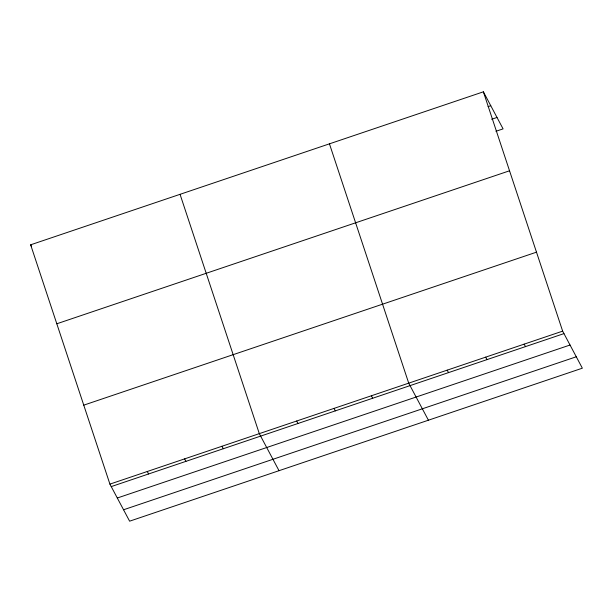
<?xml version="1.0" encoding="UTF-8"?>
<svg xmlns="http://www.w3.org/2000/svg" width="613" height="613" viewBox="0 0 613 613"><rect width="100%" height="100%" fill="white"/><g stroke="black" fill="none" stroke-linecap="round" stroke-linejoin="round"><path stroke-width="0.92" d="M483.381 91.82L562.65 331.135L582.35 368.191L129.619 521.18L109.919 484.124L30.65 244.809L483.381 91.82L503.081 128.876L495.925 131.289M488.078 106.608L490.768 105.704M491.649 119.274L497.013 117.458M56.81 323.779L509.541 170.789M83.759 405.155L536.49 252.165M109.919 484.124L562.65 331.135M111.229 486.599L563.96 333.61M117.298 498.017L570.029 345.027M123.55 509.771L576.281 356.781M524.161 344.138L525.479 346.621M485.68 357.149L486.998 359.624M447.199 370.152L448.517 372.627M428.418 420.212L408.718 383.156L329.449 143.833M371.371 395.776L372.681 398.251M334.016 408.396L335.334 410.871M296.669 421.016L297.987 423.491M279.022 470.7L259.314 433.644L180.053 194.321M221.967 446.264L223.285 448.739M184.62 458.884L185.931 461.359M30.65 244.809L31.531 246.457M147.266 471.504L148.584 473.979"/></g></svg>
